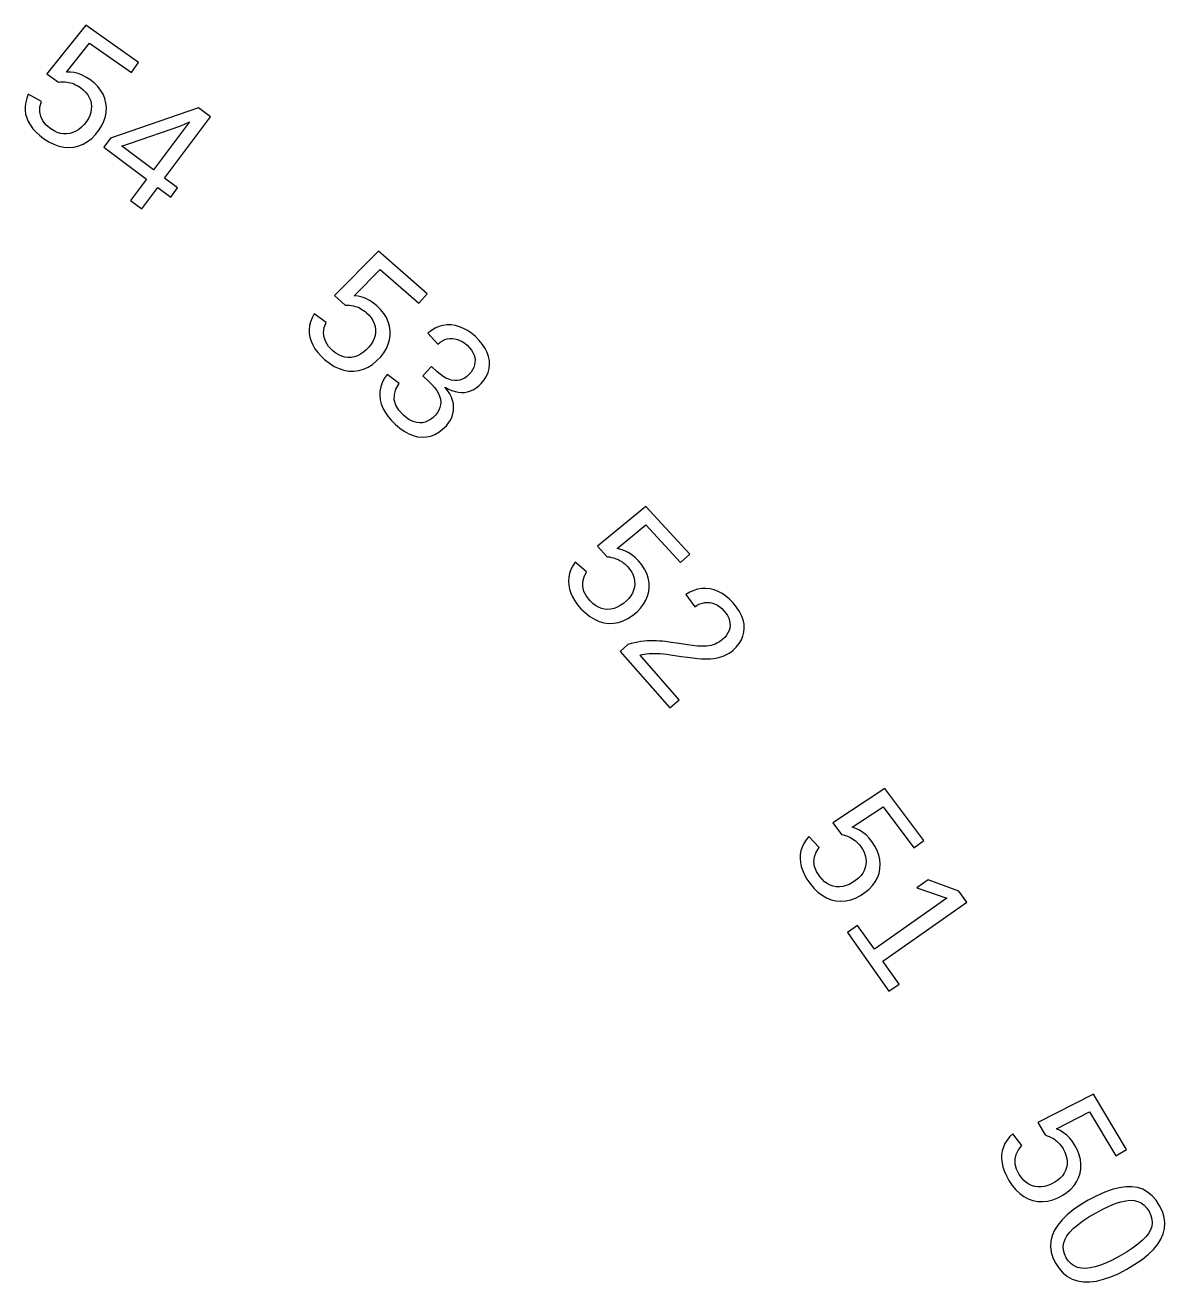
# Model space of a CAD drawing. Header units: metres. Extents: x -118 to 118, y -118 to 118.
# Drawn here: x 65.15 to 103.21, y 55.03 to 97.02 of the extents above; entities that cross this region are included whole.
import ezdxf

# ---------------------------------------------------------------- set-up
doc = ezdxf.new("R2010")
doc.units = ezdxf.units.M

msp = doc.modelspace()

# ---------------------------------------------------------------- linework, layer by layer
for p, q in [((67.1727, 97.0157), (65.8679, 95.3871)), ((68.9375, 95.7704), (67.1727, 97.0157)), ((66.5252, 95.4495), (67.2972, 96.4187)), ((67.2972, 96.4187), (68.6976, 95.4305)), ((68.6976, 95.4305), (68.9375, 95.7704)), ((65.8679, 95.3871), (66.2593, 95.1109)), ((66.6576, 95.4477), (66.5252, 95.4495)), ((66.7891, 95.4298), (66.6576, 95.4477)), ((66.9198, 95.396), (66.7891, 95.4298)), ((67.0495, 95.3461), (66.9198, 95.396)), ((67.1783, 95.2802), (67.0495, 95.3461)), ((66.2593, 95.1109), (66.3326, 95.117)), ((66.3326, 95.117), (66.4031, 95.1193)), ((66.4031, 95.1193), (66.4709, 95.1176)), ((66.4709, 95.1176), (66.5359, 95.112)), ((66.5359, 95.112), (66.5982, 95.1026)), ((66.5982, 95.1026), (66.6577, 95.0892)), ((66.6577, 95.0892), (66.7154, 95.072)), ((66.7154, 95.072), (66.7723, 95.0512)), ((66.7723, 95.0512), (66.8283, 95.0266)), ((66.8283, 95.0266), (66.8835, 94.9984)), ((66.8835, 94.9984), (66.9379, 94.9664)), ((66.9379, 94.9664), (66.9914, 94.9308)), ((66.9914, 94.9308), (67.0867, 94.856)), ((67.3062, 95.1982), (67.1783, 95.2802)), ((67.448, 95.0869), (67.3062, 95.1982)), ((67.5688, 94.9678), (67.448, 95.0869)), ((67.6687, 94.8409), (67.5688, 94.9678)), ((65.1996, 94.5713), (65.1643, 94.4368)), ((65.2525, 94.7076), (65.1996, 94.5713)), ((65.6898, 94.4687), (65.2525, 94.7076)), ((65.6423, 94.2898), (65.6898, 94.4687)), ((67.0867, 94.856), (67.1678, 94.776)), ((67.1678, 94.776), (67.2348, 94.6908)), ((67.2348, 94.6908), (67.2876, 94.6005)), ((67.2876, 94.6005), (67.3262, 94.505)), ((67.3262, 94.505), (67.3506, 94.4044)), ((67.7476, 94.7061), (67.6687, 94.8409)), ((67.8056, 94.5636), (67.7476, 94.7061)), ((67.8427, 94.4133), (67.8056, 94.5636)), ((65.1465, 94.3041), (65.1464, 94.1732)), ((65.1464, 94.1732), (65.1638, 94.0441)), ((65.1643, 94.4368), (65.1465, 94.3041)), ((65.6348, 94.1213), (65.6423, 94.2898)), ((65.6673, 93.9633), (65.6348, 94.1213)), ((67.338, 94.0991), (67.3048, 93.9988)), ((67.3567, 94.2001), (67.338, 94.0991)), ((67.3506, 94.4044), (67.3609, 94.3019)), ((67.3609, 94.3019), (67.3567, 94.2001)), ((67.827, 93.9578), (67.8538, 94.1081)), ((67.859, 94.2599), (67.8427, 94.4133)), ((67.8538, 94.1081), (67.859, 94.2599)), ((70.9311, 94.2584), (68.0005, 93.2433)), ((71.3395, 93.9529), (70.9311, 94.2584)), ((65.1638, 94.0441), (65.1988, 93.9169)), ((65.1988, 93.9169), (65.2513, 93.7923)), ((65.2513, 93.7923), (65.3205, 93.6719)), ((65.3205, 93.6719), (65.4065, 93.5555)), ((65.7397, 93.8156), (65.6673, 93.9633)), ((65.8522, 93.6783), (65.7397, 93.8156)), ((66.0046, 93.5515), (65.8522, 93.6783)), ((67.1131, 93.6952), (67.0269, 93.6048)), ((67.195, 93.8007), (67.1131, 93.6952)), ((67.2572, 93.8994), (67.195, 93.8007)), ((67.3048, 93.9988), (67.2572, 93.8994)), ((67.6172, 93.5162), (67.7087, 93.6618)), ((67.7087, 93.6618), (67.7786, 93.809)), ((67.7786, 93.809), (67.827, 93.9578)), ((68.6686, 93.0696), (70.3498, 93.656)), ((70.639, 93.7876), (69.4364, 92.1795)), ((69.8064, 91.9028), (71.3395, 93.9529)), ((70.3498, 93.656), (70.6311, 93.7829)), ((70.6311, 93.7829), (70.639, 93.7876)), ((65.4065, 93.5555), (65.5092, 93.4433)), ((65.5092, 93.4433), (65.6287, 93.3351)), ((65.6287, 93.3351), (65.765, 93.231)), ((65.765, 93.231), (65.9369, 93.1214)), ((66.1105, 93.4848), (66.0046, 93.5515)), ((66.2163, 93.4343), (66.1105, 93.4848)), ((66.322, 93.3999), (66.2163, 93.4343)), ((66.4277, 93.3818), (66.322, 93.3999)), ((66.5333, 93.3798), (66.4277, 93.3818)), ((66.6388, 93.394), (66.5333, 93.3798)), ((66.7423, 93.4241), (66.6388, 93.394)), ((66.8415, 93.4692), (66.7423, 93.4241)), ((66.9363, 93.5294), (66.8415, 93.4692)), ((67.0269, 93.6048), (66.9363, 93.5294)), ((67.2319, 93.1254), (67.3683, 93.2324)), ((67.3683, 93.2324), (67.4968, 93.3627)), ((67.4968, 93.3627), (67.6172, 93.5162)), ((68.0005, 93.2433), (67.7742, 92.9406)), ((65.9369, 93.1214), (66.1074, 93.0365)), ((66.1074, 93.0365), (66.2764, 92.9762)), ((66.2764, 92.9762), (66.4439, 92.9406)), ((66.4439, 92.9406), (66.61, 92.9295)), ((66.61, 92.9295), (66.7747, 92.9431)), ((66.7747, 92.9431), (66.9351, 92.9807)), ((66.9351, 92.9807), (67.0875, 93.0414)), ((67.0875, 93.0414), (67.2319, 93.1254)), ((67.7742, 92.9406), (69.2052, 91.8704)), ((68.3665, 92.9796), (68.4333, 92.9971)), ((69.4364, 92.1795), (68.3665, 92.9796)), ((68.4333, 92.9971), (68.6686, 93.0696)), ((69.2052, 91.8704), (68.6698, 91.1544)), ((69.0398, 90.8777), (69.5752, 91.5937)), ((69.5752, 91.5937), (70.0069, 91.2709)), ((70.2381, 91.58), (69.8064, 91.9028)), ((70.0069, 91.2709), (70.2381, 91.58)), ((68.6698, 91.1544), (69.0398, 90.8777)), ((76.9456, 89.4628), (75.4778, 87.9794)), ((78.5706, 88.0398), (76.9456, 89.4628)), ((76.1379, 87.9729), (77.0071, 88.856)), ((77.0071, 88.856), (78.2965, 87.7268)), ((75.4778, 87.9794), (75.8381, 87.6639)), ((76.2695, 87.9572), (76.1379, 87.9729)), ((76.3984, 87.9257), (76.2695, 87.9572)), ((76.5247, 87.8784), (76.3984, 87.9257)), ((76.6485, 87.8152), (76.5247, 87.8784)), ((76.7698, 87.7362), (76.6485, 87.8152)), ((78.2965, 87.7268), (78.5706, 88.0398)), ((74.7947, 87.368), (74.7278, 87.238)), ((75.2047, 87.0847), (74.7947, 87.368)), ((75.8381, 87.6639), (75.9116, 87.6623)), ((75.9116, 87.6623), (75.982, 87.6572)), ((75.982, 87.6572), (76.0492, 87.6484)), ((76.0492, 87.6484), (76.1133, 87.6361)), ((76.1133, 87.6361), (76.1743, 87.6202)), ((76.1743, 87.6202), (76.232, 87.6007)), ((76.232, 87.6007), (76.2877, 87.5776)), ((76.2877, 87.5776), (76.342, 87.5509)), ((76.342, 87.5509), (76.3952, 87.5206)), ((76.3952, 87.5206), (76.4472, 87.4867)), ((76.4472, 87.4867), (76.4979, 87.4493)), ((76.4979, 87.4493), (76.5474, 87.4083)), ((76.5474, 87.4083), (76.6344, 87.3239)), ((76.8884, 87.6413), (76.7698, 87.7362)), ((77.0178, 87.5158), (76.8884, 87.6413)), ((77.1255, 87.3847), (77.0178, 87.5158)), ((77.2116, 87.248), (77.1255, 87.3847)), ((74.6471, 86.9778), (74.6333, 86.8477)), ((74.6786, 87.1079), (74.6471, 86.9778)), ((74.7278, 87.238), (74.6786, 87.1079)), ((75.1136, 86.745), (75.1387, 86.9118)), ((75.1387, 86.9118), (75.2047, 87.0847)), ((76.6344, 87.3239), (76.7067, 87.2358)), ((76.7067, 87.2358), (76.7644, 87.1441)), ((76.7644, 87.1441), (76.8074, 87.0488)), ((76.8074, 87.0488), (76.8358, 86.9498)), ((76.8358, 86.9498), (76.8496, 86.8472)), ((77.276, 87.1058), (77.2116, 87.248)), ((77.3188, 86.9579), (77.276, 87.1058)), ((77.34, 86.8046), (77.3188, 86.9579)), ((78.9683, 86.9461), (78.8397, 86.8907)), ((79.1006, 86.9826), (78.9683, 86.9461)), ((79.2364, 87.0002), (79.1006, 86.9826)), ((79.3758, 86.9988), (79.2364, 87.0002)), ((79.516, 86.979), (79.3758, 86.9988)), ((79.6539, 86.9413), (79.516, 86.979)), ((79.7896, 86.8856), (79.6539, 86.9413)), ((74.6333, 86.8477), (74.6371, 86.7175)), ((74.6371, 86.7175), (74.6587, 86.5872)), ((74.6587, 86.5872), (74.6978, 86.4579)), ((75.1294, 86.5844), (75.1136, 86.745)), ((75.186, 86.43), (75.1294, 86.5844)), ((76.8051, 86.5449), (76.7617, 86.4486)), ((76.8343, 86.6434), (76.8051, 86.5449)), ((76.8491, 86.7441), (76.8343, 86.6434)), ((76.8496, 86.8472), (76.8491, 86.7441)), ((77.2767, 86.3532), (77.319, 86.4999)), ((77.319, 86.4999), (77.3401, 86.6503)), ((77.3401, 86.6503), (77.34, 86.8046)), ((78.7146, 86.8163), (78.5932, 86.7231)), ((78.5932, 86.7231), (78.9285, 86.3609)), ((78.8397, 86.8907), (78.7146, 86.8163)), ((79.0841, 86.4707), (79.1643, 86.5079)), ((79.1643, 86.5079), (79.2461, 86.5333)), ((79.2461, 86.5333), (79.3294, 86.547)), ((79.3294, 86.547), (79.4144, 86.5488)), ((79.4144, 86.5488), (79.4998, 86.5389)), ((79.4998, 86.5389), (79.5838, 86.5177)), ((79.5838, 86.5177), (79.6665, 86.4851)), ((79.923, 86.812), (79.7896, 86.8856)), ((80.0543, 86.7205), (79.923, 86.812)), ((80.1833, 86.6111), (80.0543, 86.7205)), ((80.313, 86.4809), (80.1833, 86.6111)), ((74.6978, 86.4579), (74.7541, 86.3309)), ((74.7541, 86.3309), (74.8274, 86.2062)), ((74.8274, 86.2062), (74.9178, 86.0838)), ((74.9178, 86.0838), (75.0253, 85.9637)), ((75.2835, 86.2817), (75.186, 86.43)), ((75.4218, 86.1396), (75.2835, 86.2817)), ((75.5201, 86.0622), (75.4218, 86.1396)), ((76.4441, 86.0858), (76.3461, 86.0203)), ((76.5393, 86.1667), (76.4441, 86.0858)), ((76.6318, 86.263), (76.5393, 86.1667)), ((76.7039, 86.3547), (76.6318, 86.263)), ((76.7617, 86.4486), (76.7039, 86.3547)), ((77.0219, 85.936), (77.1281, 86.0712)), ((77.1281, 86.0712), (77.213, 86.2103)), ((77.213, 86.2103), (77.2767, 86.3532)), ((78.9285, 86.3609), (79.0055, 86.4217)), ((79.0055, 86.4217), (79.0841, 86.4707)), ((79.6665, 86.4851), (79.7479, 86.4412)), ((79.7479, 86.4412), (79.8279, 86.386)), ((79.8279, 86.386), (79.9066, 86.3195)), ((79.9066, 86.3195), (79.9855, 86.2396)), ((79.9855, 86.2396), (80.0507, 86.159)), ((80.0507, 86.159), (80.102, 86.0775)), ((80.102, 86.0775), (80.1395, 85.9954)), ((80.4221, 86.3494), (80.313, 86.4809)), ((80.5108, 86.2166), (80.4221, 86.3494)), ((80.5789, 86.0826), (80.5108, 86.2166)), ((80.6265, 85.9472), (80.5789, 86.0826)), ((75.0253, 85.9637), (75.15, 85.8459)), ((75.15, 85.8459), (75.3095, 85.719)), ((75.3095, 85.719), (75.4702, 85.6168)), ((75.6201, 86.0009), (75.5201, 86.0622)), ((75.7216, 85.9557), (75.6201, 86.0009)), ((75.8248, 85.9267), (75.7216, 85.9557)), ((75.9296, 85.9136), (75.8248, 85.9267)), ((76.0361, 85.9167), (75.9296, 85.9136)), ((76.1421, 85.9358), (76.0361, 85.9167)), ((76.2455, 85.9703), (76.1421, 85.9358)), ((76.3461, 86.0203), (76.2455, 85.9703)), ((76.5979, 85.5875), (76.7447, 85.6798)), ((76.7447, 85.6798), (76.8861, 85.7959)), ((76.8861, 85.7959), (77.0219, 85.936)), ((80.1558, 85.6636), (80.1289, 85.5833)), ((80.1395, 85.9954), (80.1633, 85.9124)), ((80.1706, 85.7454), (80.1558, 85.6636)), ((80.1633, 85.9124), (80.1732, 85.8287)), ((80.1732, 85.8287), (80.1706, 85.7454)), ((80.6537, 85.8105), (80.6265, 85.9472)), ((80.6456, 85.5425), (80.6601, 85.6748)), ((80.6601, 85.6748), (80.6537, 85.8105)), ((75.4702, 85.6168), (75.632, 85.5391)), ((75.632, 85.5391), (75.7949, 85.4862)), ((75.7949, 85.4862), (75.9589, 85.4578)), ((75.9589, 85.4578), (76.1241, 85.4541)), ((76.1241, 85.4541), (76.2875, 85.4747)), ((76.2875, 85.4747), (76.4454, 85.5192)), ((76.4454, 85.5192), (76.5979, 85.5875)), ((77.2331, 85.3494), (77.143, 85.2089)), ((77.6357, 85.0395), (77.2331, 85.3494)), ((78.7189, 85.612), (78.4309, 85.3008)), ((78.4309, 85.3008), (78.6319, 85.1147)), ((78.9119, 85.4333), (78.7189, 85.612)), ((79.0089, 85.3501), (78.9119, 85.4333)), ((79.1052, 85.2809), (79.0089, 85.3501)), ((79.2008, 85.2255), (79.1052, 85.2809)), ((79.9027, 85.282), (79.8266, 85.2266)), ((79.9751, 85.3512), (79.9027, 85.282)), ((80.0385, 85.4271), (79.9751, 85.3512)), ((80.0898, 85.5044), (80.0385, 85.4271)), ((80.1289, 85.5833), (80.0898, 85.5044)), ((80.4769, 85.1658), (80.554, 85.288)), ((80.554, 85.288), (80.6102, 85.4136)), ((80.6102, 85.4136), (80.6456, 85.5425)), ((77.0256, 84.9269), (76.9982, 84.7856)), ((77.0739, 85.068), (77.0256, 84.9269)), ((77.143, 85.2089), (77.0739, 85.068)), ((77.4782, 84.6712), (77.5313, 84.8533)), ((77.5313, 84.8533), (77.6357, 85.0395)), ((78.6319, 85.1147), (78.7341, 85.0134)), ((78.7341, 85.0134), (78.8209, 84.9127)), ((78.8209, 84.9127), (78.8923, 84.8127)), ((78.8923, 84.8127), (78.9484, 84.7133)), ((79.1697, 84.9126), (79.1772, 84.9206)), ((79.2557, 84.8041), (79.1697, 84.9126)), ((79.1772, 84.9206), (79.2899, 84.8591)), ((79.2957, 85.1839), (79.2008, 85.2255)), ((79.2899, 84.8591), (79.4007, 84.8107)), ((79.39, 85.1563), (79.2957, 85.1839)), ((79.4835, 85.1426), (79.39, 85.1563)), ((79.4007, 84.8107), (79.5094, 84.7753)), ((79.575, 85.1429), (79.4835, 85.1426)), ((79.6627, 85.1571), (79.575, 85.1429)), ((79.7466, 85.185), (79.6627, 85.1571)), ((79.8266, 85.2266), (79.7466, 85.185)), ((80.0213, 84.7941), (80.1154, 84.8374)), ((80.1154, 84.8374), (80.2063, 84.894)), ((80.2063, 84.894), (80.2942, 84.9638)), ((80.2942, 84.9638), (80.3788, 85.0469)), ((80.3788, 85.0469), (80.4769, 85.1658)), ((76.9982, 84.7856), (76.9917, 84.644)), ((76.9917, 84.644), (77.0061, 84.5021)), ((77.0061, 84.5021), (77.0406, 84.3611)), ((77.4765, 84.4929), (77.4782, 84.6712)), ((77.526, 84.3185), (77.4765, 84.4929)), ((78.9484, 84.7133), (78.9891, 84.6147)), ((78.9891, 84.6147), (79.0145, 84.5167)), ((79.0145, 84.5167), (79.0249, 84.4209)), ((79.0249, 84.4209), (79.0203, 84.3283)), ((79.3265, 84.6947), (79.2557, 84.8041)), ((79.3821, 84.5845), (79.3265, 84.6947)), ((79.4226, 84.4732), (79.3821, 84.5845)), ((79.4478, 84.361), (79.4226, 84.4732)), ((79.5094, 84.7753), (79.6161, 84.7529)), ((79.6161, 84.7529), (79.7208, 84.7437)), ((79.7208, 84.7437), (79.8236, 84.7474)), ((79.8236, 84.7474), (79.924, 84.7641)), ((79.924, 84.7641), (80.0213, 84.7941)), ((77.0406, 84.3611), (77.0945, 84.2219)), ((77.0945, 84.2219), (77.1678, 84.0847)), ((77.1678, 84.0847), (77.2605, 83.9493)), ((77.6269, 84.148), (77.526, 84.3185)), ((77.7791, 83.9814), (77.6269, 84.148)), ((77.8687, 83.9055), (77.7791, 83.9814)), ((78.8522, 83.991), (78.7687, 83.9093)), ((78.9167, 84.0704), (78.8522, 83.991)), ((78.9662, 84.1531), (78.9167, 84.0704)), ((79.0008, 84.2391), (78.9662, 84.1531)), ((79.0203, 84.3283), (79.0008, 84.2391)), ((79.4014, 83.9241), (79.4348, 84.0283)), ((79.4348, 84.0283), (79.4536, 84.1362)), ((79.4579, 84.2479), (79.4478, 84.361)), ((79.4536, 84.1362), (79.4579, 84.2479)), ((77.2605, 83.9493), (77.3725, 83.8158)), ((77.3725, 83.8158), (77.504, 83.6842)), ((77.504, 83.6842), (77.6553, 83.5552)), ((77.6553, 83.5552), (77.8062, 83.449)), ((77.9588, 83.8431), (77.8687, 83.9055)), ((78.0495, 83.7941), (77.9588, 83.8431)), ((78.1409, 83.7586), (78.0495, 83.7941)), ((78.2328, 83.7365), (78.1409, 83.7586)), ((78.3252, 83.7279), (78.2328, 83.7365)), ((78.4174, 83.7339), (78.3252, 83.7279)), ((78.5078, 83.755), (78.4174, 83.7339)), ((78.5965, 83.7913), (78.5078, 83.755)), ((78.6834, 83.8427), (78.5965, 83.7913)), ((78.7687, 83.9093), (78.6834, 83.8427)), ((79.0905, 83.5143), (79.2141, 83.6342)), ((79.2141, 83.6342), (79.2911, 83.727)), ((79.2911, 83.727), (79.3535, 83.8237)), ((79.3535, 83.8237), (79.4014, 83.9241)), ((77.8062, 83.449), (77.9564, 83.3656)), ((77.9564, 83.3656), (78.1061, 83.3049)), ((78.1061, 83.3049), (78.2552, 83.267)), ((78.2552, 83.267), (78.4038, 83.2519)), ((78.4038, 83.2519), (78.5502, 83.2594)), ((78.5502, 83.2594), (78.6921, 83.2894)), ((78.6921, 83.2894), (78.8295, 83.3419)), ((78.8295, 83.3419), (78.9622, 83.4169)), ((78.9622, 83.4169), (79.0905, 83.5143)), ((85.8755, 80.9297), (84.2606, 79.6079)), ((87.3428, 79.3446), (85.8755, 80.9297)), ((84.9165, 79.5324), (85.8732, 80.3198)), ((85.8732, 80.3198), (87.0375, 79.062)), ((84.2606, 79.6079), (84.586, 79.2564)), ((85.0457, 79.503), (84.9165, 79.5324)), ((85.1706, 79.4582), (85.0457, 79.503)), ((85.2913, 79.3979), (85.1706, 79.4582)), ((85.4078, 79.3222), (85.2913, 79.3979)), ((83.4373, 78.9489), (83.3748, 78.8247)), ((83.5174, 79.0712), (83.4373, 78.9489)), ((83.8955, 78.7467), (83.5174, 79.0712)), ((84.586, 79.2564), (84.659, 79.2472)), ((84.659, 79.2472), (84.7284, 79.2347)), ((84.7284, 79.2347), (84.7944, 79.219)), ((84.7944, 79.219), (84.8568, 79.2)), ((84.8568, 79.2), (84.9158, 79.1778)), ((84.9158, 79.1778), (84.9712, 79.1524)), ((84.9712, 79.1524), (85.0241, 79.1236)), ((85.0241, 79.1236), (85.0754, 79.0914)), ((85.0754, 79.0914), (85.1251, 79.0557)), ((85.1251, 79.0557), (85.1732, 79.0166)), ((85.1732, 79.0166), (85.2198, 78.974)), ((85.2198, 78.974), (85.2647, 78.9281)), ((85.5201, 79.2309), (85.4078, 79.3222)), ((85.6282, 79.1242), (85.5201, 79.2309)), ((85.7437, 78.9858), (85.6282, 79.1242)), ((85.8372, 78.8442), (85.7437, 78.9858)), ((87.0375, 79.062), (87.3428, 79.3446)), ((83.3025, 78.5706), (83.2927, 78.4407)), ((83.3299, 78.6986), (83.3025, 78.5706)), ((83.3748, 78.8247), (83.3299, 78.6986)), ((83.7695, 78.4183), (83.8119, 78.5816)), ((83.8119, 78.5816), (83.8955, 78.7467)), ((85.2647, 78.9281), (85.3424, 78.835)), ((85.3424, 78.835), (85.4051, 78.7399)), ((85.4051, 78.7399), (85.4529, 78.6427)), ((85.4529, 78.6427), (85.4857, 78.5434)), ((85.4857, 78.5434), (85.5036, 78.442)), ((85.9085, 78.6992), (85.8372, 78.8442)), ((85.9577, 78.551), (85.9085, 78.6992)), ((85.9848, 78.3996), (85.9577, 78.551)), ((83.2927, 78.4407), (83.3005, 78.309)), ((83.3005, 78.309), (83.3259, 78.1762)), ((83.3259, 78.1762), (83.3686, 78.044)), ((83.7684, 78.2569), (83.7695, 78.4183)), ((83.8085, 78.0974), (83.7684, 78.2569)), ((83.8899, 77.9398), (83.8085, 78.0974)), ((85.4701, 78.1373), (85.4308, 78.0424)), ((85.4953, 78.236), (85.4701, 78.1373)), ((85.5066, 78.3385), (85.4953, 78.236)), ((85.5036, 78.442), (85.5066, 78.3385)), ((85.9739, 78.0914), (85.9898, 78.2448)), ((85.9898, 78.2448), (85.9848, 78.3996)), ((87.4746, 78.128), (87.3439, 78.0684)), ((87.6077, 78.1691), (87.4746, 78.128)), ((87.7432, 78.1917), (87.6077, 78.1691)), ((87.881, 78.1958), (87.7432, 78.1917)), ((88.0211, 78.1813), (87.881, 78.1958)), ((88.1603, 78.1485), (88.0211, 78.1813)), ((88.2951, 78.0978), (88.1603, 78.1485)), ((88.4255, 78.0292), (88.2951, 78.0978)), ((83.3686, 78.044), (83.4285, 77.9123)), ((83.4285, 77.9123), (83.5056, 77.7812)), ((83.5056, 77.7812), (83.6, 77.6505)), ((84.0126, 77.784), (83.8899, 77.9398)), ((84.1024, 77.6968), (84.0126, 77.784)), ((84.1954, 77.6254), (84.1024, 77.6968)), ((85.1268, 77.6941), (85.0237, 77.6236)), ((85.2289, 77.7803), (85.1268, 77.6941)), ((85.3102, 77.8639), (85.2289, 77.7803)), ((85.3775, 77.9513), (85.3102, 77.8639)), ((85.4308, 78.0424), (85.3775, 77.9513)), ((85.8015, 77.6671), (85.8797, 77.8026)), ((85.8797, 77.8026), (85.9372, 77.944)), ((85.9372, 77.944), (85.9739, 78.0914)), ((87.3439, 78.0684), (87.2155, 77.9902)), ((87.2155, 77.9902), (87.5103, 77.5837)), ((87.5954, 77.6366), (87.6807, 77.6775)), ((87.6807, 77.6775), (87.7663, 77.7065)), ((87.7663, 77.7065), (87.8522, 77.7236)), ((87.8522, 77.7236), (87.9383, 77.7287)), ((87.9383, 77.7287), (88.0247, 77.7218)), ((88.0247, 77.7218), (88.1097, 77.7036)), ((88.1097, 77.7036), (88.1915, 77.6747)), ((88.1915, 77.6747), (88.2702, 77.6351)), ((88.5515, 77.9427), (88.4255, 78.0292)), ((88.6731, 77.8382), (88.5515, 77.9427)), ((88.7904, 77.7157), (88.6731, 77.8382)), ((88.9058, 77.5723), (88.7904, 77.7157)), ((83.6, 77.6505), (83.7116, 77.5203)), ((83.7116, 77.5203), (83.857, 77.3775)), ((83.857, 77.3775), (84.0061, 77.259)), ((84.0061, 77.259), (84.1589, 77.1649)), ((84.2917, 77.5698), (84.1954, 77.6254)), ((84.3913, 77.5301), (84.2917, 77.5698)), ((84.4941, 77.5062), (84.3913, 77.5301)), ((84.6003, 77.4981), (84.4941, 77.5062)), ((84.7077, 77.506), (84.6003, 77.4981)), ((84.8142, 77.5296), (84.7077, 77.506)), ((84.9195, 77.5688), (84.8142, 77.5296)), ((85.0237, 77.6236), (84.9195, 77.5688)), ((85.2803, 77.1884), (85.433, 77.2891)), ((85.433, 77.2891), (85.5828, 77.4142)), ((85.5828, 77.4142), (85.7025, 77.5376)), ((85.7025, 77.5376), (85.8015, 77.6671)), ((87.5103, 77.5837), (87.5954, 77.6366)), ((88.2702, 77.6351), (88.3457, 77.5847)), ((88.3457, 77.5847), (88.4181, 77.5235)), ((88.4181, 77.5235), (88.4873, 77.4517)), ((88.4873, 77.4517), (88.5524, 77.3699)), ((88.5524, 77.3699), (88.6048, 77.2877)), ((88.6048, 77.2877), (88.6447, 77.2051)), ((89.0001, 77.4299), (88.9058, 77.5723)), ((89.0732, 77.2885), (89.0001, 77.4299)), ((89.125, 77.1481), (89.0732, 77.2885)), ((84.1589, 77.1649), (84.3154, 77.0951)), ((84.3154, 77.0951), (84.4756, 77.0498)), ((84.4756, 77.0498), (84.6395, 77.0288)), ((84.6395, 77.0288), (84.8042, 77.0322)), ((84.8042, 77.0322), (84.9659, 77.06)), ((84.9659, 77.06), (85.1246, 77.112)), ((85.1246, 77.112), (85.2803, 77.1884)), ((88.6447, 77.2051), (88.672, 77.1219)), ((88.6788, 76.8712), (88.6562, 76.7905)), ((88.672, 77.1219), (88.6868, 77.0383)), ((88.6889, 76.9543), (88.6788, 76.8712)), ((88.6868, 77.0383), (88.6889, 76.9543)), ((89.1557, 77.0087), (89.125, 77.1481)), ((89.1539, 76.7349), (89.1652, 76.8703)), ((89.1652, 76.8703), (89.1557, 77.0087)), ((85.7133, 76.4237), (85.6063, 76.4065)), ((85.8194, 76.4356), (85.7133, 76.4237)), ((85.9245, 76.4422), (85.8194, 76.4356)), ((86.0286, 76.4449), (85.9245, 76.4422)), ((86.1315, 76.4451), (86.0286, 76.4449)), ((86.2332, 76.4427), (86.1315, 76.4451)), ((86.3337, 76.4378), (86.2332, 76.4427)), ((86.433, 76.4304), (86.3337, 76.4378)), ((86.5311, 76.4205), (86.433, 76.4304)), ((86.7234, 76.3963), (86.5311, 76.4205)), ((88.3787, 76.4434), (88.317, 76.4011)), ((88.4386, 76.4918), (88.3787, 76.4434)), ((88.512, 76.5629), (88.4386, 76.4918)), ((88.5727, 76.6363), (88.512, 76.5629)), ((88.6208, 76.7122), (88.5727, 76.6363)), ((88.6562, 76.7905), (88.6208, 76.7122)), ((88.9941, 76.3553), (89.0683, 76.4774)), ((89.0683, 76.4774), (89.1216, 76.6039)), ((89.1216, 76.6039), (89.1539, 76.7349)), ((85.2795, 76.3227), (85.02, 76.0954)), ((85.02, 76.0954), (86.6776, 74.2026)), ((85.3894, 76.356), (85.2795, 76.3227)), ((85.4983, 76.3839), (85.3894, 76.356)), ((85.6063, 76.4065), (85.4983, 76.3839)), ((85.7552, 75.9845), (85.8275, 76.0006)), ((85.8275, 76.0006), (85.9041, 76.0129)), ((85.9041, 76.0129), (85.985, 76.0215)), ((85.985, 76.0215), (86.0703, 76.0265)), ((86.0703, 76.0265), (86.16, 76.0277)), ((86.16, 76.0277), (86.2554, 76.0255)), ((86.2554, 76.0255), (86.3575, 76.0199)), ((86.3575, 76.0199), (86.4662, 76.0107)), ((86.4662, 76.0107), (86.5816, 75.9982)), ((86.5816, 75.9982), (86.7037, 75.9821)), ((86.9104, 76.3686), (86.7234, 76.3963)), ((87.2679, 76.308), (86.9104, 76.3686)), ((87.4377, 76.2857), (87.2679, 76.308)), ((87.6011, 76.2702), (87.4377, 76.2857)), ((87.6806, 76.2661), (87.6011, 76.2702)), ((87.7584, 76.2652), (87.6806, 76.2661)), ((87.8343, 76.2677), (87.7584, 76.2652)), ((87.9084, 76.2735), (87.8343, 76.2677)), ((87.9808, 76.2826), (87.9084, 76.2735)), ((88.0514, 76.295), (87.9808, 76.2826)), ((88.1206, 76.3121), (88.0514, 76.295)), ((88.1879, 76.3355), (88.1206, 76.3121)), ((88.2534, 76.3652), (88.1879, 76.3355)), ((88.317, 76.4011), (88.2534, 76.3652)), ((88.5292, 75.9622), (88.598, 75.9964)), ((88.598, 75.9964), (88.6632, 76.0348)), ((88.6632, 76.0348), (88.7248, 76.0776)), ((88.7248, 76.0776), (88.7827, 76.1246)), ((88.7827, 76.1246), (88.8989, 76.2377)), ((88.8989, 76.2377), (88.9941, 76.3553)), ((85.6874, 75.9647), (85.7552, 75.9845)), ((86.9905, 74.4767), (85.6874, 75.9647)), ((86.7037, 75.9821), (87.0609, 75.9267)), ((87.0609, 75.9267), (87.2659, 75.897)), ((87.2659, 75.897), (87.4473, 75.8737)), ((87.4473, 75.8737), (87.6052, 75.8566)), ((87.6052, 75.8566), (87.7396, 75.8458)), ((87.7396, 75.8458), (87.8505, 75.8412)), ((87.8505, 75.8412), (87.9478, 75.8419)), ((87.9478, 75.8419), (88.0416, 75.8467)), ((88.0416, 75.8467), (88.1317, 75.8556)), ((88.1317, 75.8556), (88.2183, 75.8685)), ((88.2183, 75.8685), (88.3013, 75.8856)), ((88.3013, 75.8856), (88.3807, 75.9068)), ((88.3807, 75.9068), (88.4567, 75.9323)), ((88.4567, 75.9323), (88.5292, 75.9622)), ((86.6776, 74.2026), (86.9905, 74.4767)), ((93.8645, 71.5099), (92.1203, 70.3642)), ((95.1581, 69.7802), (93.8645, 71.5099)), ((92.7647, 70.2205), (93.7985, 70.9036)), ((93.7985, 70.9036), (94.825, 69.531)), ((92.1203, 70.3642), (92.4072, 69.9806)), ((92.8901, 70.1778), (92.7647, 70.2205)), ((93.0097, 70.1202), (92.8901, 70.1778)), ((93.1234, 70.0476), (93.0097, 70.1202)), ((91.2327, 69.7948), (91.1575, 69.6778)), ((91.3251, 69.9081), (91.2327, 69.7948)), ((91.6672, 69.5458), (91.3251, 69.9081)), ((92.4072, 69.9806), (92.4788, 69.9638)), ((92.4788, 69.9638), (92.5466, 69.9441)), ((92.5466, 69.9441), (92.6105, 69.9216)), ((92.6105, 69.9216), (92.6706, 69.8962)), ((92.6706, 69.8962), (92.7269, 69.868)), ((92.7269, 69.868), (92.7794, 69.8369)), ((92.7794, 69.8369), (92.829, 69.8027)), ((92.829, 69.8027), (92.8766, 69.7653)), ((92.8766, 69.7653), (92.9223, 69.7246)), ((92.9223, 69.7246), (92.9661, 69.6807)), ((93.2314, 69.9601), (93.1234, 70.0476)), ((93.3335, 69.8576), (93.2314, 69.9601)), ((93.4299, 69.7402), (93.3335, 69.8576)), ((93.5303, 69.5905), (93.4299, 69.7402)), ((94.825, 69.531), (95.1581, 69.7802)), ((91.0357, 69.3046), (91.0297, 69.1727)), ((91.059, 69.4327), (91.0357, 69.3046)), ((91.0996, 69.5571), (91.059, 69.4327)), ((91.1575, 69.6778), (91.0996, 69.5571)), ((91.5075, 69.2324), (91.5667, 69.3904)), ((91.5667, 69.3904), (91.6672, 69.5458)), ((92.9661, 69.6807), (93.0079, 69.6335)), ((93.0079, 69.6335), (93.0478, 69.5831)), ((93.0478, 69.5831), (93.1154, 69.4825)), ((93.1154, 69.4825), (93.1678, 69.3813)), ((93.1678, 69.3813), (93.2052, 69.2796)), ((93.2052, 69.2796), (93.2274, 69.1774)), ((93.6084, 69.4398), (93.5303, 69.5905)), ((93.6642, 69.2882), (93.6084, 69.4398)), ((93.6976, 69.1357), (93.6642, 69.2882)), ((91.0297, 69.1727), (91.0411, 69.038)), ((91.0411, 69.038), (91.0697, 68.9021)), ((91.0697, 68.9021), (91.1155, 68.7649)), ((91.4895, 69.0721), (91.5075, 69.2324)), ((91.5128, 68.9092), (91.4895, 69.0721)), ((91.5773, 68.7439), (91.5128, 68.9092)), ((93.2049, 68.8707), (93.1694, 68.7752)), ((93.2268, 68.9715), (93.2049, 68.8707)), ((93.2346, 69.0747), (93.2268, 68.9715)), ((93.2274, 69.1774), (93.2346, 69.0747)), ((93.7088, 68.9822), (93.6976, 69.1357)), ((93.6976, 68.8278), (93.7088, 68.9822)), ((91.1155, 68.7649), (91.1785, 68.6264)), ((91.1785, 68.6264), (91.2587, 68.4865)), ((91.2587, 68.4865), (91.3561, 68.3454)), ((91.6831, 68.5762), (91.5773, 68.7439)), ((91.7632, 68.4801), (91.6831, 68.5762)), ((91.8482, 68.3993), (91.7632, 68.4801)), ((92.8923, 68.4453), (92.7818, 68.3703)), ((92.9819, 68.52), (92.8923, 68.4453)), ((93.0579, 68.5999), (92.9819, 68.52)), ((93.1205, 68.685), (93.0579, 68.5999)), ((93.1694, 68.7752), (93.1205, 68.685)), ((93.5419, 68.3995), (93.6138, 68.5341)), ((93.6138, 68.5341), (93.6657, 68.6769)), ((93.6657, 68.6769), (93.6976, 68.8278)), ((95.3023, 68.4608), (94.9248, 68.1945)), ((96.3356, 68.0823), (95.3023, 68.4608)), ((91.3561, 68.3454), (91.4858, 68.1882)), ((91.4858, 68.1882), (91.6217, 68.0547)), ((91.6217, 68.0547), (91.7638, 67.9451)), ((91.9382, 68.334), (91.8482, 68.3993)), ((92.033, 68.2841), (91.9382, 68.334)), ((92.1328, 68.2496), (92.033, 68.2841)), ((92.2376, 68.2304), (92.1328, 68.2496)), ((92.3453, 68.2271), (92.2376, 68.2304)), ((92.4536, 68.2393), (92.3453, 68.2271)), ((92.5624, 68.2673), (92.4536, 68.2393)), ((92.6718, 68.311), (92.5624, 68.2673)), ((92.7818, 68.3703), (92.6718, 68.311)), ((93.0439, 67.9356), (93.2059, 68.0443)), ((93.2059, 68.0443), (93.3379, 68.1545)), ((93.3379, 68.1545), (93.4499, 68.2729)), ((93.4499, 68.2729), (93.5419, 68.3995)), ((94.9248, 68.1945), (95.9296, 67.846)), ((96.5956, 67.7139), (96.3356, 68.0823)), ((91.7638, 67.9451), (91.9122, 67.8594)), ((91.9122, 67.8594), (92.0667, 67.7976)), ((92.0667, 67.7976), (92.2275, 67.7596)), ((92.2275, 67.7596), (92.3917, 67.7458)), ((92.3917, 67.7458), (92.5554, 67.7565)), ((92.5554, 67.7565), (92.7187, 67.7917)), ((92.7187, 67.7917), (92.8815, 67.8513)), ((92.8815, 67.8513), (93.0439, 67.9356)), ((95.9296, 67.846), (93.5144, 66.1417)), ((93.798, 65.7397), (96.5956, 67.7139)), ((92.9516, 66.9391), (92.6117, 66.6992)), ((93.5144, 66.1417), (92.9516, 66.9391)), ((92.6117, 66.6992), (93.9961, 64.7375)), ((94.336, 64.9774), (93.798, 65.7397)), ((93.9961, 64.7375), (94.336, 64.9774)), ((100.825, 61.3067), (98.9707, 60.3495)), ((101.931, 59.4512), (100.825, 61.3067)), ((99.5966, 60.1392), (100.696, 60.7106)), ((100.696, 60.7106), (101.573, 59.2382)), ((98.9707, 60.3495), (99.216, 59.938)), ((99.7168, 60.0837), (99.5966, 60.1392)), ((99.8297, 60.0139), (99.7168, 60.0837)), ((97.8713, 59.6536), (97.8179, 59.5341)), ((97.9414, 59.7676), (97.8713, 59.6536)), ((98.0284, 59.8761), (97.9414, 59.7676)), ((98.1322, 59.979), (98.0284, 59.8761)), ((98.4346, 59.583), (98.1322, 59.979)), ((99.216, 59.938), (99.2854, 59.9138)), ((99.2854, 59.9138), (99.3507, 59.8872)), ((99.3507, 59.8872), (99.412, 59.8581)), ((99.412, 59.8581), (99.4691, 59.8266)), ((99.4691, 59.8266), (99.5222, 59.7926)), ((99.5222, 59.7926), (99.5711, 59.7562)), ((99.5711, 59.7562), (99.6168, 59.717)), ((99.6168, 59.717), (99.6603, 59.6749)), ((99.6603, 59.6749), (99.7015, 59.6296)), ((99.7015, 59.6296), (99.7404, 59.5814)), ((99.9353, 59.9298), (99.8297, 60.0139)), ((100.033, 59.8315), (99.9353, 59.9298)), ((100.124, 59.7189), (100.033, 59.8315)), ((100.208, 59.592), (100.124, 59.7189)), ((97.7615, 59.2786), (97.7588, 59.1434)), ((97.7813, 59.4091), (97.7615, 59.2786)), ((97.8179, 59.5341), (97.7813, 59.4091)), ((98.2084, 59.1304), (98.243, 59.288)), ((98.243, 59.288), (98.3184, 59.4389)), ((98.3184, 59.4389), (98.4346, 59.583)), ((99.7404, 59.5814), (99.7771, 59.5301)), ((99.7771, 59.5301), (99.8115, 59.4758)), ((99.8115, 59.4758), (99.8682, 59.3686)), ((99.8682, 59.3686), (99.9097, 59.2625)), ((99.9097, 59.2625), (99.9363, 59.1575)), ((100.292, 59.4327), (100.208, 59.592)), ((100.354, 59.2747), (100.292, 59.4327)), ((100.394, 59.1181), (100.354, 59.2747)), ((101.573, 59.2382), (101.931, 59.4512)), ((97.7588, 59.1434), (97.7731, 59.0053)), ((97.7731, 59.0053), (97.8043, 58.864)), ((97.8043, 58.864), (97.8524, 58.7197)), ((98.2145, 58.966), (98.2084, 59.1304)), ((98.2613, 58.7949), (98.2145, 58.966)), ((98.349, 58.617), (98.2613, 58.7949)), ((99.9256, 58.8488), (99.8932, 58.7509)), ((99.9442, 58.9506), (99.9256, 58.8488)), ((99.9363, 59.1575), (99.9477, 59.0535)), ((99.9477, 59.0535), (99.9442, 58.9506)), ((100.379, 58.6567), (100.406, 58.8091)), ((100.411, 58.9629), (100.394, 59.1181)), ((100.406, 58.8091), (100.411, 58.9629)), ((97.8524, 58.7197), (97.9176, 58.5722)), ((97.9176, 58.5722), (97.9997, 58.4217)), ((97.9997, 58.4217), (98.1122, 58.2517)), ((98.4186, 58.513), (98.349, 58.617)), ((98.4947, 58.4239), (98.4186, 58.513)), ((98.5774, 58.3495), (98.4947, 58.4239)), ((99.5379, 58.3605), (99.4201, 58.2974)), ((99.6348, 58.4254), (99.5379, 58.3605)), ((99.7188, 58.4969), (99.6348, 58.4254)), ((99.7899, 58.575), (99.7188, 58.4969)), ((99.848, 58.6596), (99.7899, 58.575)), ((99.8932, 58.7509), (99.848, 58.6596)), ((100.179, 58.247), (100.265, 58.3734)), ((100.265, 58.3734), (100.331, 58.5099)), ((100.331, 58.5099), (100.379, 58.6567)), ((98.1122, 58.2517), (98.2334, 58.1048)), ((98.2334, 58.1048), (98.3633, 57.981)), ((98.3633, 57.981), (98.5019, 57.8802)), ((98.6665, 58.2899), (98.5774, 58.3495)), ((98.7621, 58.2452), (98.6665, 58.2899)), ((98.8643, 58.2152), (98.7621, 58.2452)), ((98.9711, 58.2006), (98.8643, 58.2152)), ((99.0801, 58.2015), (98.9711, 58.2006)), ((99.1912, 58.2179), (99.0801, 58.2015)), ((99.3046, 58.2499), (99.1912, 58.2179)), ((99.4201, 58.2974), (99.3046, 58.2499)), ((99.8079, 57.9288), (99.9507, 58.0247)), ((99.9507, 58.0247), (100.074, 58.1308)), ((100.074, 58.1308), (100.179, 58.247)), ((101.203, 58.0273), (100.937, 57.9093)), ((101.453, 58.1164), (101.203, 58.0273)), ((101.688, 58.1766), (101.453, 58.1164)), ((101.907, 58.2077), (101.688, 58.1766)), ((102.111, 58.2099), (101.907, 58.2077)), ((102.3, 58.1818), (102.111, 58.2099)), ((102.475, 58.1223), (102.3, 58.1818)), ((102.637, 58.0314), (102.475, 58.1223)), ((102.784, 57.9091), (102.637, 58.0314)), ((98.5019, 57.8802), (98.6492, 57.8026)), ((98.6492, 57.8026), (98.8051, 57.748)), ((98.8051, 57.748), (98.9669, 57.7171)), ((98.9669, 57.7171), (99.1308, 57.7106)), ((99.1308, 57.7106), (99.2969, 57.7285)), ((99.2969, 57.7285), (99.4651, 57.7709)), ((99.4651, 57.7709), (99.6354, 57.8377)), ((99.6354, 57.8377), (99.8079, 57.9288)), ((100.389, 57.6026), (100.154, 57.4396)), ((100.656, 57.7622), (100.389, 57.6026)), ((100.937, 57.9093), (100.656, 57.7622)), ((101.135, 57.4576), (101.354, 57.5619)), ((101.354, 57.5619), (101.556, 57.6438)), ((101.556, 57.6438), (101.74, 57.7034)), ((101.74, 57.7034), (101.906, 57.7407)), ((101.906, 57.7407), (102.054, 57.7556)), ((102.054, 57.7556), (102.188, 57.748)), ((102.188, 57.748), (102.311, 57.7181)), ((102.311, 57.7181), (102.422, 57.666)), ((102.422, 57.666), (102.522, 57.5918)), ((102.522, 57.5918), (102.612, 57.4953)), ((102.917, 57.7555), (102.784, 57.9091)), ((103.036, 57.5704), (102.917, 57.7555)), ((103.129, 57.3767), (103.036, 57.5704)), ((99.7774, 57.1034), (99.6363, 56.9303)), ((99.95, 57.2732), (99.7774, 57.1034)), ((100.154, 57.4396), (99.95, 57.2732)), ((100.472, 57.0684), (100.671, 57.1985)), ((100.671, 57.1985), (100.897, 57.331)), ((100.897, 57.331), (101.135, 57.4576)), ((102.612, 57.4953), (102.69, 57.3767)), ((102.69, 57.3767), (102.748, 57.251)), ((102.748, 57.251), (102.782, 57.127)), ((102.782, 57.127), (102.79, 57.0048)), ((103.187, 57.1865), (103.129, 57.3767)), ((103.212, 56.9998), (103.187, 57.1865)), ((99.5266, 56.7538), (99.4496, 56.5747)), ((99.6363, 56.9303), (99.5266, 56.7538)), ((99.9433, 56.572), (100.035, 56.6925)), ((100.035, 56.6925), (100.154, 56.8154)), ((100.154, 56.8154), (100.3, 56.9407)), ((100.3, 56.9407), (100.472, 57.0684)), ((102.732, 56.7656), (102.666, 56.6485)), ((102.774, 56.8843), (102.732, 56.7656)), ((102.79, 57.0048), (102.774, 56.8843)), ((103.16, 56.637), (103.203, 56.8166)), ((103.203, 56.8166), (103.212, 56.9998)), ((99.4059, 56.3935), (99.3957, 56.2103)), ((99.4496, 56.5747), (99.4059, 56.3935)), ((99.8188, 56.2091), (99.8355, 56.331)), ((99.8355, 56.331), (99.877, 56.452)), ((99.877, 56.452), (99.9433, 56.572)), ((102.308, 56.2849), (102.133, 56.1572)), ((102.455, 56.4094), (102.308, 56.2849)), ((102.574, 56.5306), (102.455, 56.4094)), ((102.666, 56.6485), (102.574, 56.5306)), ((102.831, 56.1167), (102.973, 56.2876)), ((102.973, 56.2876), (103.083, 56.461)), ((103.083, 56.461), (103.16, 56.637)), ((99.3957, 56.2103), (99.4188, 56.0249)), ((99.4188, 56.0249), (99.4753, 55.8375)), ((99.8268, 56.0863), (99.8188, 56.2091)), ((99.8596, 55.9626), (99.8268, 56.0863)), ((99.9172, 55.838), (99.8596, 55.9626)), ((101.702, 55.8917), (101.475, 55.7711)), ((101.931, 56.0261), (101.702, 55.8917)), ((102.133, 56.1572), (101.931, 56.0261)), ((102.452, 55.7824), (102.658, 55.9483)), ((102.658, 55.9483), (102.831, 56.1167)), ((99.4753, 55.8375), (99.5651, 55.648)), ((99.5651, 55.648), (99.6798, 55.4718)), ((99.6798, 55.4718), (99.8105, 55.325)), ((99.993, 55.7245), (99.9172, 55.838)), ((100.081, 55.6328), (99.993, 55.7245)), ((100.183, 55.5627), (100.081, 55.6328)), ((100.296, 55.5142), (100.183, 55.5627)), ((100.423, 55.4874), (100.296, 55.5142)), ((100.562, 55.4823), (100.423, 55.4874)), ((100.715, 55.4981), (100.562, 55.4823)), ((100.882, 55.5349), (100.715, 55.4981)), ((101.065, 55.5927), (100.882, 55.5349)), ((101.263, 55.6714), (101.065, 55.5927)), ((101.475, 55.7711), (101.263, 55.6714)), ((101.67, 55.3151), (101.944, 55.4579)), ((101.944, 55.4579), (102.214, 55.6189)), ((102.214, 55.6189), (102.452, 55.7824)), ((99.8105, 55.325), (99.9572, 55.2076)), ((99.9572, 55.2076), (100.12, 55.1195)), ((100.12, 55.1195), (100.298, 55.0607)), ((100.298, 55.0607), (100.493, 55.0314)), ((100.493, 55.0314), (100.702, 55.0308)), ((100.702, 55.0308), (100.925, 55.0588)), ((100.925, 55.0588), (101.16, 55.1156)), ((101.16, 55.1156), (101.408, 55.201)), ((101.408, 55.201), (101.67, 55.3151))]:
    msp.add_line(p, q)

doc.saveas('drawing.dxf')
